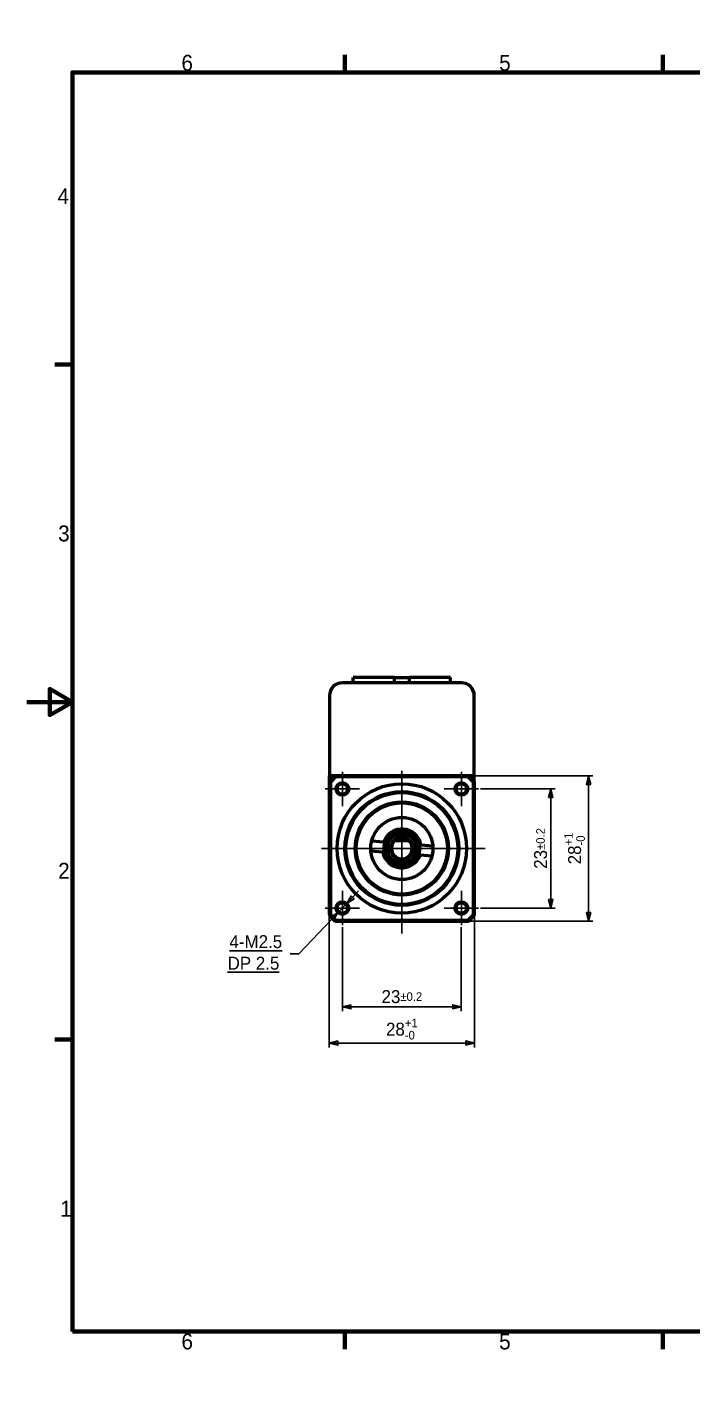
# Model space of a CAD drawing. Header units: millimetres. Extents: x -6 to 1189, y -81 to 254.
# Drawn here: x -6 to 122.6, y -6.4 to 254.3 of the extents above; entities that cross this region are included whole.
import ezdxf

# ---------------------------------------------------------------- set-up
doc = ezdxf.new("R2010")
doc.units = ezdxf.units.MM
doc.header["$LTSCALE"] = 0.833333
doc.layers.get('0').update_dxf_attribs({"lineweight": 25})
doc.layers.add('경계(ISO)', color=7, linetype='Continuous', lineweight=70)
doc.layers.add('외형선(ISO)', color=7, linetype='Continuous', lineweight=50)
doc.layers.add('중심 표식(ISO)', color=3, linetype='Continuous', lineweight=25, true_color=0x00ff00)
doc.layers.add('치수(ISO)', color=1, linetype='Continuous', lineweight=25, true_color=0xff0000)
doc.styles.get("Standard").update_dxf_attribs({"font": ''})
doc.styles.add('레이블 문자 (JIS)', font='')
doc.styles.get('Standard').set_extended_font_data('Gulim')
doc.styles.get('레이블 문자 (JIS)').set_extended_font_data('Gulim')
doc.dimstyles.new('복사 대상기본값 (JIS)', dxfattribs={"dimscale": 0.833333, "dimtxt": 3, "dimasz": 2, "dimexe": 1, "dimexo": 0.5, "dimgap": 0.8, "dimtad": 1, "dimdsep": 46, "dimtxsty": '레이블 문자 (JIS)', "dimblk": 'Filled-1', "dimcen": 0.09, "dimdle": 10, "dimclrd": 256, "dimclre": 256, "dimclrt": 256, "dimazin": 2, "dimtfac": 0.666667, "dimtmove": 0, "dimatfit": 3, "dimldrblk": 'OPEN', "dimfxl": 1, "dimtolj": 1, "dimtzin": 0, "dimlwd": -1, "dimlwe": -1, "dimarcsym": 0})

# ---------------------------------------------------------------- blocks, each defined once
blk = doc.blocks.new('Filled-1')
at = {"color": 0}
for p, q in [((0, 0), (-1, 0.25)), ((-1, 0.25), (-1, -0.25)), ((-1, 0), (0, 0)), ((-1, -0.25), (0, 0))]:
    blk.add_line(p, q, dxfattribs=at)
at = {"color": 0, "flags": 128}
blk.add_lwpolyline([(-1, -0.25), (0, 0), (-1, 0.25), (-1, -0.25)], dxfattribs=at)
at = {"color": 0}
blk.add_solid([(-1, -0.25), (0, 0), (-1, 0.25), (-1, -0.25)], dxfattribs=at)
blk = doc.blocks.new('*D14')
at = {"layer": 'Defpoints', "color": 0}
for p in [(52.48, 82.88), (80.52, 82.88), (80.52, 58.04)]:
    blk.add_point(p, dxfattribs=at)
at = {"layer": '치수(ISO)', "color": 7}
for p, q in [((52.48, 82.46), (52.48, 57.2)), ((80.52, 82.46), (80.52, 57.2)), ((54.15, 58.04), (78.86, 58.04))]:
    blk.add_line(p, q, dxfattribs=at)
at = {"layer": '치수(ISO)', "color": 7, "linetype": 'ByBlock', "xscale": 1.666666666666667, "yscale": 1.666666666666667, "zscale": 1.666666666666667, "rotation": 180}
blk.add_blockref('Filled-1', (52.48, 58.04), dxfattribs=at)
at = {"layer": '치수(ISO)', "color": 7, "linetype": 'ByBlock', "xscale": 1.666666666666667, "yscale": 1.666666666666667, "zscale": 1.666666666666667}
blk.add_blockref('Filled-1', (80.52, 58.04), dxfattribs=at)
at = {"layer": '치수(ISO)', "color": 7, "insert": (66.5, 62.74), "char_height": 2.5, "attachment_point": 2, "style": '레이블 문자 (JIS)'}
blk.add_mtext('\\A1;28{\\H1.666667;\\S+1^ -0;}', dxfattribs=at)
blk = doc.blocks.new('_Open')
at = {"color": 0, "linetype": 'ByBlock', "lineweight": -2}
for p, q in [((-1, 0.17), (0, 0)), ((-1, -0.17), (0, 0)), ((0, 0), (-1, 0))]:
    blk.add_line(p, q, dxfattribs=at)
blk = doc.blocks.new('*D15')
at = {"layer": 'Defpoints', "color": 0}
for p in [(55, 80.82), (78, 80.82), (78, 65.05)]:
    blk.add_point(p, dxfattribs=at)
at = {"layer": '치수(ISO)', "color": 7}
for p, q in [((55, 80.41), (55, 64.22)), ((78, 80.41), (78, 64.22)), ((56.67, 65.05), (76.34, 65.05))]:
    blk.add_line(p, q, dxfattribs=at)
at = {"layer": '치수(ISO)', "color": 7, "linetype": 'ByBlock', "xscale": 1.666666666666667, "yscale": 1.666666666666667, "zscale": 1.666666666666667, "rotation": 180}
blk.add_blockref('Filled-1', (55, 65.05), dxfattribs=at)
at = {"layer": '치수(ISO)', "color": 7, "linetype": 'ByBlock', "xscale": 1.666666666666667, "yscale": 1.666666666666667, "zscale": 1.666666666666667}
blk.add_blockref('Filled-1', (78, 65.05), dxfattribs=at)
at = {"layer": '치수(ISO)', "color": 7, "insert": (66.51, 68.28), "char_height": 2.5, "attachment_point": 2, "style": '레이블 문자 (JIS)'}
blk.add_mtext('\\A1;23{\\H1.666667;%%p0.2}', dxfattribs=at)
blk = doc.blocks.new('*D16')
at = {"layer": 'Defpoints', "color": 0}
for p in [(79.26, 109.65), (79.26, 81.61), (102.59, 81.61)]:
    blk.add_point(p, dxfattribs=at)
at = {"layer": '치수(ISO)', "color": 7}
for p, q in [((79.68, 109.65), (103.43, 109.65)), ((102.59, 107.98), (102.59, 83.28)), ((79.68, 81.61), (103.43, 81.61))]:
    blk.add_line(p, q, dxfattribs=at)
at = {"layer": '치수(ISO)', "color": 7, "linetype": 'ByBlock', "xscale": 1.666666666666667, "yscale": 1.666666666666667, "zscale": 1.666666666666667}
for p, rotation in [((102.59, 109.65), 90), ((102.59, 81.61), 270)]:
    blk.add_blockref('Filled-1', p, dxfattribs=dict(at, rotation=rotation))
at = {"layer": '치수(ISO)', "color": 7, "insert": (97.89, 95.63), "char_height": 2.5, "attachment_point": 2, "rotation": 90, "style": '레이블 문자 (JIS)'}
blk.add_mtext('\\A1;28{\\H1.666667;\\S+1^ -0;}', dxfattribs=at)
blk = doc.blocks.new('*D17')
at = {"layer": 'Defpoints', "color": 0}
for p in [(81.31, 107.13), (81.31, 84.13), (95.29, 84.13)]:
    blk.add_point(p, dxfattribs=at)
at = {"layer": '치수(ISO)', "color": 7}
for p, q in [((81.73, 107.13), (96.12, 107.13)), ((95.29, 105.46), (95.29, 85.8)), ((81.73, 84.13), (96.12, 84.13))]:
    blk.add_line(p, q, dxfattribs=at)
at = {"layer": '치수(ISO)', "color": 7, "linetype": 'ByBlock', "xscale": 1.666666666666667, "yscale": 1.666666666666667, "zscale": 1.666666666666667}
for p, rotation in [((95.29, 107.13), 90), ((95.29, 84.13), 270)]:
    blk.add_blockref('Filled-1', p, dxfattribs=dict(at, rotation=rotation))
at = {"layer": '치수(ISO)', "color": 7, "insert": (92.06, 95.64), "char_height": 2.5, "attachment_point": 2, "rotation": 90, "style": '레이블 문자 (JIS)'}
blk.add_mtext('\\A1;23{\\H1.666667;%%p0.2}', dxfattribs=at)
blk = doc.blocks.new('*D21')
at = {"layer": 'Defpoints', "color": 0}
for p in [(55.85, 85.02), (54.16, 83.25)]:
    blk.add_point(p, dxfattribs=at)
at = {"layer": '치수(ISO)', "color": 7}
for p, q in [((57, 86.22), (58.15, 87.43)), ((55.85, 85.02), (54.16, 83.25)), ((53.01, 82.04), (46.57, 75.31)), ((44.9, 75.31), (46.57, 75.31))]:
    blk.add_line(p, q, dxfattribs=at)
at = {"layer": '치수(ISO)', "color": 7, "linetype": 'ByBlock', "xscale": 1.666666666666667, "yscale": 1.666666666666667, "zscale": 1.666666666666667}
for p, rotation in [((55.85, 85.02), 226.2941123724081), ((54.16, 83.25), 46.29411237240814)]:
    blk.add_blockref('Filled-1', p, dxfattribs=dict(at, rotation=rotation))
at = {"layer": '치수(ISO)', "color": 7, "insert": (37.82, 78.89), "char_height": 2.5, "attachment_point": 2, "style": '레이블 문자 (JIS)'}
blk.add_mtext('\\A1;\\L \\fGulim|b0|i0;4-M2.5\\P\\fGulim|b0|i0;DP 2.5\\l', dxfattribs=at)
blk = doc.blocks.new('경계 Default Border')
at = {"layer": '경계(ISO)'}
for p, q in [((70, 287), (70, 290.9)), ((140, 287), (140, 290.9)), ((280, 287), (280, 290.9)), ((350, 287), (350, 290.9)), ((10, 222.75), (6.1, 222.75)), ((410, 222.75), (413.9, 222.75)), ((10, 74.25), (6.1, 74.25)), ((410, 74.25), (413.9, 74.25)), ((70, 10), (70, 6.1)), ((140, 10), (140, 6.1)), ((280, 10), (280, 6.1)), ((350, 10), (350, 6.1))]:
    blk.add_line(p, q, dxfattribs=at)
at = {"layer": '경계(ISO)', "flags": 128}
for points in [[(210, 297), (210, 287), (207.11, 292), (212.89, 292), (210, 287)], [(10, 10), (10, 287), (410, 287), (410, 10), (10, 10)], [(0, 148.5), (10, 148.5), (5, 151.39), (5, 145.61), (10, 148.5)], [(420, 148.5), (410, 148.5), (415, 151.39), (415, 145.61), (410, 148.5)], [(210, 0), (210, 10), (207.11, 5), (212.89, 5), (210, 10)]]:
    blk.add_lwpolyline(points, dxfattribs=at)
at = {"layer": '경계(ISO)', "char_height": 3.5, "attachment_point": 7}
for s, insert in [('6', (34.01, 287.32)), ('5', (103.98, 287.32)), ('4', (173.88, 287.32)), ('3', (244.01, 287.32)), ('2', (314.01, 287.4)), ('1', (384.47, 287.31)), ('4', (6.73, 258.04)), ('4', (411.03, 258.04)), ('3', (6.86, 183.79)), ('3', (411.16, 183.79)), ('2', (6.86, 109.62)), ('2', (411.16, 109.62)), ('1', (7.32, 35.29)), ('1', (411.62, 35.29)), ('6', (34.01, 6.02)), ('5', (103.98, 6.02)), ('4', (173.88, 6.02)), ('3', (244.01, 6.02)), ('2', (314.01, 6.1)), ('1', (384.47, 6.01))]:
    blk.add_mtext(s, dxfattribs=dict(at, insert=insert))

msp = doc.modelspace()

# ---------------------------------------------------------------- linework, layer by layer
at = {"layer": '외형선(ISO)', "color": 7}
for p, q in [((65.05402, 128.63144), (57.10437, 128.63144)), ((57.10437, 127.63144), (57.10437, 128.63144)), ((57.10437, 127.63144), (57.10437, 128.63144)), ((65.05402, 128.63144), (67.95472, 128.63144)), ((65.05402, 127.63144), (65.05402, 128.63144)), ((75.90437, 128.63144), (67.95472, 128.63144)), ((67.95472, 127.63144), (67.95472, 128.63144)), ((75.90437, 127.63144), (75.90437, 128.63144)), ((75.90437, 127.63144), (75.90437, 128.63144)), ((78.00437, 127.63144), (55.00437, 127.63144)), ((52.50437, 125.13144), (52.50437, 109.63144)), ((80.50437, 109.63144), (80.50437, 125.13144)), ((53.50437, 109.63144), (52.50437, 109.63144)), ((52.50437, 108.51143), (52.50437, 109.63144)), ((53.46644, 109.53429), (52.60153, 108.66937)), ((53.50437, 109.63144), (53.62439, 109.63144)), ((53.59621, 109.621), (53.66644, 109.45144)), ((79.25945, 109.65144), (53.74929, 109.65144)), ((79.41253, 109.621), (79.34229, 109.45144)), ((79.38435, 109.63144), (79.50437, 109.63144)), ((80.50437, 109.63144), (79.50437, 109.63144)), ((80.40721, 108.66937), (79.54229, 109.53429)), ((80.50437, 108.51143), (80.50437, 109.63144)), ((52.48437, 108.38653), (52.48437, 82.87636)), ((52.68437, 108.46937), (52.51482, 108.5396)), ((53.66644, 109.45144), (52.68437, 108.46937)), ((52.68437, 108.46937), (52.68437, 82.79352)), ((79.34229, 109.45144), (53.66644, 109.45144)), ((80.32437, 108.46937), (79.34229, 109.45144)), ((80.49392, 108.5396), (80.32437, 108.46937)), ((80.32437, 82.79352), (80.32437, 108.46937)), ((80.52437, 82.87636), (80.52437, 108.38653)), ((60.69134, 97.11761), (62.98532, 96.92712)), ((67.82724, 97.13144), (65.18149, 97.13144)), ((62.8198, 94.93398), (60.52583, 95.12447)), ((63.50437, 93.82867), (63.50437, 95.63144)), ((69.50437, 95.63144), (69.50437, 93.82867)), ((72.3174, 94.14528), (70.02342, 94.33577)), ((70.18894, 96.32891), (72.48291, 96.13842)), ((52.68437, 82.79352), (52.51482, 82.72329)), ((52.60153, 82.59352), (53.46644, 81.7286)), ((52.68437, 82.79352), (53.66644, 81.81144)), ((53.66644, 81.81144), (53.59621, 81.64189)), ((53.66644, 81.81144), (79.34229, 81.81144)), ((53.74929, 81.61144), (79.25945, 81.61144)), ((79.34229, 81.81144), (80.32437, 82.79352)), ((79.34229, 81.81144), (79.41253, 81.64189)), ((79.54229, 81.7286), (80.40721, 82.59352)), ((80.49392, 82.72329), (80.32437, 82.79352))]:
    msp.add_line(p, q, dxfattribs=at)
for centre, radius in [((55.00437, 107.13144), 1.225), ((55.00437, 107.13144), 1.025), ((66.50437, 95.63144), 12.5), ((78.00437, 107.13144), 1.225), ((78.00437, 107.13144), 1.025), ((66.50437, 95.63144), 11), ((66.50437, 95.63144), 10.8), ((66.50437, 95.63144), 9), ((66.50437, 95.63144), 8.8), ((66.50437, 95.63144), 6), ((66.50437, 95.63144), 3), ((66.50437, 95.63144), 2.8), ((66.50437, 95.63144), 2.2), ((55.00437, 84.13144), 1.225), ((55.00437, 84.13144), 1.025), ((78.00437, 84.13144), 1.225), ((78.00437, 84.13144), 1.025)]:
    msp.add_circle(centre, radius, dxfattribs=at)
for centre, radius, start, end in [((55.00437, 125.13144), 2.5, 90, 180), ((78.00437, 125.13144), 2.5, 0, 90), ((53.74929, 109.25144), 0.4, 112.5, 135), ((53.74929, 109.25144), 0.4, 90, 112.5), ((79.25945, 109.25144), 0.4, 67.5, 90), ((79.25945, 109.25144), 0.4, 45, 67.5), ((52.88437, 108.38653), 0.4, 157.5, 180), ((52.88437, 108.38653), 0.4, 135, 157.5), ((80.12437, 108.38653), 0.4, 22.5, 45), ((80.12437, 108.38653), 0.4, 0, 22.5), ((66.50437, 95.63144), 3.75, 10.7189423, 159.7869224), ((66.50437, 95.63144), 3.5, 11.8544819, 158.6513827), ((66.50437, 95.63144), 3.5, 158.6513827, 191.8544819), ((66.50437, 95.63144), 2, 131.4096221, 48.5903779), ((66.50437, 95.63144), 3.75, 190.7189423, 339.7869224), ((66.50437, 95.63144), 3.5, 191.8544819, 338.6513827), ((66.50437, 95.63144), 3.5, 338.6513827, 11.8544819), ((52.88437, 82.87636), 0.4, 180, 202.5), ((52.88437, 82.87636), 0.4, 202.5, 225), ((53.74929, 82.01144), 0.4, 225, 247.5), ((53.74929, 82.01144), 0.4, 247.5, 270), ((79.25945, 82.01144), 0.4, 270, 292.5), ((79.25945, 82.01144), 0.4, 292.5, 315), ((80.12437, 82.87636), 0.4, 315, 337.5), ((80.12437, 82.87636), 0.4, 337.5, 0)]:
    msp.add_arc(centre, radius, start, end, dxfattribs=at)
for points, knots in [([(62.98532, 96.92712), (63.01464, 96.92468), (63.04378, 96.92226), (63.07275, 96.91985), (63.10173, 96.91745), (63.13053, 96.91506), (63.15916, 96.91268), (63.18779, 96.9103), (63.21624, 96.90794), (63.24453, 96.90559)], [0, 0, 0, 0, 0.333333333, 0.333333333, 0.333333333, 0.666666667, 0.666666667, 0.666666667, 1, 1, 1, 1]), ([(65.18149, 97.13144), (65.18149, 97.13144), (65.19341, 97.14224), (65.24481, 97.18535), (65.28454, 97.21747), (65.3931, 97.29599), (65.48774, 97.3571), (65.70168, 97.46821), (65.85033, 97.52873), (66.17161, 97.61052), (66.34408, 97.63144), (66.66466, 97.63144), (66.83713, 97.61052), (67.15841, 97.52873), (67.30706, 97.46821), (67.521, 97.3571), (67.61564, 97.29599), (67.7242, 97.21747), (67.76393, 97.18535), (67.81533, 97.14224), (67.82724, 97.13144), (67.82724, 97.13144)], [0.1944117952, 0.1944117952, 0.1944117952, 0.1944117952, 0.2243966205, 0.2243966205, 0.2543814458, 0.2543814458, 0.292647698, 0.292647698, 0.3407356442, 0.3407356442, 0.3888235904, 0.3888235904, 0.4369115366, 0.4369115366, 0.4849994827, 0.4849994827, 0.5232657349, 0.5232657349, 0.5532505603, 0.5532505603, 0.5832353856, 0.5832353856, 0.5832353856, 0.5832353856]), ([(63.07902, 94.91245), (63.05073, 94.9148), (63.02227, 94.91716), (62.99364, 94.91954), (62.96502, 94.92192), (62.93621, 94.92431), (62.90724, 94.92672), (62.87827, 94.92912), (62.84912, 94.93154), (62.8198, 94.93398)], [0, 0, 0, 0, 0.333333333, 0.333333333, 0.333333333, 0.666666667, 0.666666667, 0.666666667, 1, 1, 1, 1]), ([(70.02342, 94.33577), (69.9941, 94.33821), (69.96496, 94.34063), (69.93598, 94.34303), (69.90701, 94.34544), (69.87821, 94.34783), (69.84958, 94.35021), (69.82095, 94.35259), (69.79249, 94.35495), (69.76421, 94.3573)], [0, 0, 0, 0, 0.333333333, 0.333333333, 0.333333333, 0.666666667, 0.666666667, 0.666666667, 1, 1, 1, 1]), ([(69.92972, 96.35044), (69.95801, 96.34809), (69.98647, 96.34573), (70.01509, 96.34335), (70.04372, 96.34097), (70.07252, 96.33858), (70.1015, 96.33617), (70.13047, 96.33377), (70.15962, 96.33135), (70.18894, 96.32891)], [0, 0, 0, 0, 0.333333333, 0.333333333, 0.333333333, 0.666666667, 0.666666667, 0.666666667, 1, 1, 1, 1])]:
    msp.add_open_spline(points, degree=3, knots=knots, dxfattribs=at)
at = {"layer": '중심 표식(ISO)', "color": 7}
for p, q in [((55.00437, 110.43978), (55.00437, 103.82311)), ((66.50437, 110.63064), (66.50437, 79.18854)), ((78.00437, 110.43978), (78.00437, 103.82311)), ((58.3127, 107.13144), (51.69604, 107.13144)), ((81.3127, 107.13144), (74.69604, 107.13144)), ((82.60148, 95.63144), (50.94142, 95.63144)), ((55.00437, 87.43978), (55.00437, 80.82311)), ((78.00437, 87.43978), (78.00437, 80.82311)), ((58.3127, 84.13144), (51.69604, 84.13144)), ((81.3127, 84.13144), (74.69604, 84.13144))]:
    msp.add_line(p, q, dxfattribs=at)

# ---------------------------------------------------------------- block references
at = {"color": 7, "xscale": 0.8778375, "yscale": 0.8778375, "zscale": 0.8778375}
msp.add_blockref('경계 Default Border', (-5.96486, -6.4385), dxfattribs=at)

# ---------------------------------------------------------------- dimensions: what is measured, and where the dimension line sits
at = {"layer": '치수(ISO)', "color": 7}
for base, p1, p2, angle, override, picture, middle in [((102.59279, 81.61144), (79.25945, 109.65144), (79.25945, 81.61144), 90, {"dimgap": 0.8, "dimdec": 0, "dimclrd": 7, "dimclre": 7, "dimclrt": 7, "dimtol": 1, "dimlim": 0, "dimtp": 1, "dimtm": 1e-09, "dimtdec": 0, "dimtofl": 0, "dimatfit": 1}, '*D16', (102.59279, 95.63144)), ((95.28904, 84.13144), (81.3127, 107.13144), (81.3127, 84.13144), 90, {"dimgap": 0.8, "dimdec": 2, "dimclrd": 7, "dimclre": 7, "dimclrt": 7, "dimtol": 1, "dimlim": 0, "dimtp": 0.2, "dimtm": 0.2, "dimtdec": 1, "dimtofl": 0, "dimatfit": 1}, '*D17', (95.28904, 95.63978)), ((80.52437, 58.0354), (52.48437, 82.87636), (80.52437, 82.87636), 180, {"dimgap": 0.8, "dimdec": 0, "dimclrd": 7, "dimclre": 7, "dimclrt": 7, "dimtol": 1, "dimlim": 0, "dimtp": 1, "dimtm": 1e-09, "dimtdec": 0, "dimtofl": 0, "dimatfit": 1}, '*D14', (66.50437, 58.0354)), ((78.00437, 65.05224), (55.00437, 80.82311), (78.00437, 80.82311), 180, {"dimgap": 0.8, "dimdec": 2, "dimclrd": 7, "dimclre": 7, "dimclrt": 7, "dimtol": 1, "dimlim": 0, "dimtp": 0.2, "dimtm": 0.2, "dimtdec": 1, "dimtofl": 0, "dimatfit": 1}, '*D15', (66.5127, 65.05224))]:
    dim = msp.add_linear_dim(base=base, p1=p1, p2=p2, angle=angle, dimstyle='복사 대상기본값 (JIS)', override=override, dxfattribs=at)
    dim.commit()
    dim.dimension.update_dxf_attribs({"geometry": picture, "text_midpoint": middle, "dimtype": 160})
dim = msp.add_diameter_dim_2p(p1=(55.85079, 85.01699), p2=(54.15795, 83.2459), text='\\L \\fGulim|b0|i0;4-M2.5\\P\\fGulim|b0|i0;DP 2.5\\l', dimstyle='복사 대상기본값 (JIS)', override={"dimgap": 0.8, "dimtad": 0, "dimtih": 1, "dimtoh": 1, "dimdec": 2, "dimlfac": 1, "dimclrd": 7, "dimclrt": 7, "dimtol": 0, "dimlim": 0, "dimtp": 0, "dimtm": 0, "dimtdec": 2, "dimatfit": 2, "dimtvp": 0}, dxfattribs=at)
dim.commit()
dim.dimension.update_dxf_attribs({"geometry": '*D21', "text_midpoint": (37.81743, 75.30775), "dimtype": 163})

doc.saveas('drawing.dxf')
